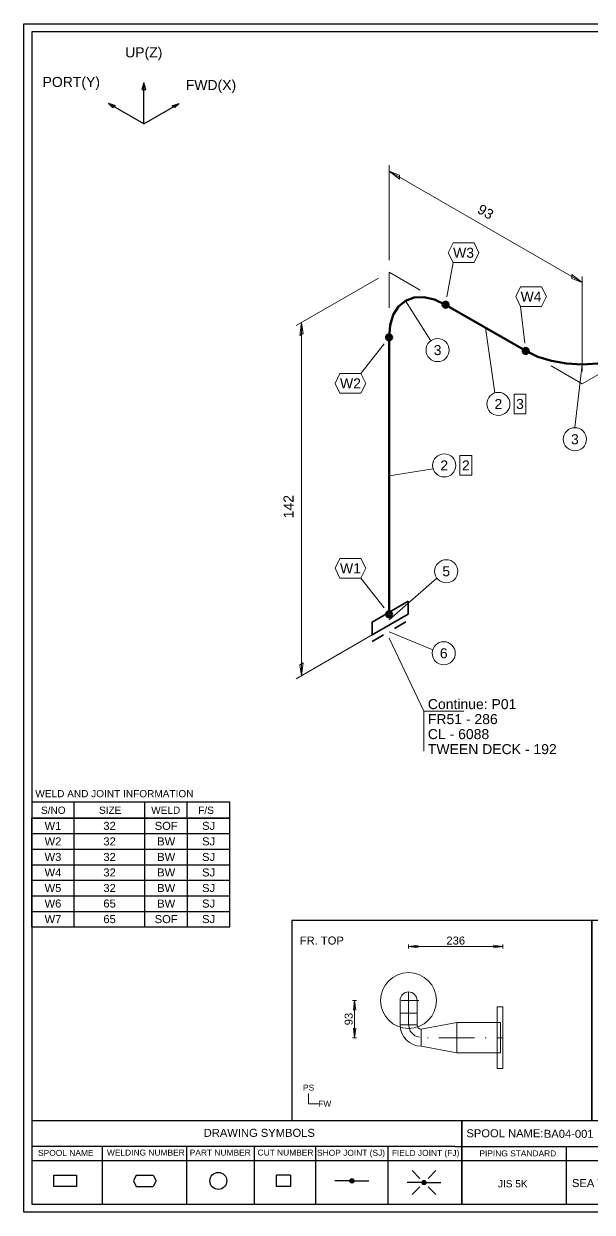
# Model space of a CAD drawing. Header units: millimetres. Extents: x 0 to 420, y 0 to 297.
# Drawn here: x 0 to 142.1, y 0 to 297 of the extents above; entities that cross this region are included whole.
import ezdxf
from ezdxf.enums import TextEntityAlignment as Align

# ---------------------------------------------------------------- set-up
doc = ezdxf.new("R2010")
doc.units = ezdxf.units.MM
doc.linetypes.add('DOTTED_DASHED6', pattern=[10, 4.444444, -2.666667, 0.222222, -2.666667])
for name, color, linetype in [('FramesFromTables', 40, 'Continuous'), ('I_Coordinates', 11, 'Continuous'), ('I_CutNumbers', 10, 'Continuous'), ('I_Dimensions', 4, 'Continuous'), ('I_OtherComponents', 2, 'Continuous'), ('I_PartNumbers', 9, 'Continuous'), ('I_Pipes', 1, 'Continuous'), ('I_Tags', 8, 'Continuous'), ('SymbolsOnDrawingSheet', 1, 'Continuous'), ('TextFromTables', 2, 'Continuous'), ('TextFromTextBoxes', 2, 'Continuous')]:
    doc.layers.add(name, color=color, linetype=linetype)
doc.styles.add('Cadmatic Default Text', font='arial.ttf')

# ---------------------------------------------------------------- blocks, each defined once
blk = doc.blocks.new('BA01726637014_BOM_4')
at = {"layer": 'FramesFromTables', "linetype": 'ByBlock', "lineweight": 18}
for p, q in [((292, 285), (418, 285)), ((292, 258), (292, 285)), ((292, 258), (292, 285)), ((299.6, 258), (299.6, 285)), ((299.6, 258), (299.6, 285)), ((307, 258), (307, 285)), ((307, 258), (307, 285)), ((318.6, 258), (318.6, 285)), ((318.6, 258), (318.6, 285)), ((360.1, 258), (360.1, 285)), ((360.1, 258), (360.1, 285)), ((384.2, 258), (384.2, 285)), ((384.2, 258), (384.2, 285)), ((405.2, 258), (405.2, 285)), ((405.2, 258), (405.2, 285)), ((418, 258), (418, 285)), ((292, 280.5), (418, 280.5)), ((292, 276), (418, 276)), ((292, 271.5), (418, 271.5)), ((292, 267), (418, 267)), ((292, 262.5), (418, 262.5)), ((292, 205), (418.1, 205)), ((292, 200.67), (292, 205)), ((292.1, 200.67), (292.1, 205)), ((299.6, 200.67), (299.6, 205)), ((299.6, 200.67), (299.6, 205)), ((307.2, 200.67), (307.2, 205)), ((307.2, 200.67), (307.2, 205)), ((361.8, 200.67), (361.8, 205)), ((361.8, 200.67), (361.8, 205)), ((383.6, 200.67), (383.6, 205)), ((383.6, 200.67), (383.6, 205)), ((405.2, 200.67), (405.2, 205)), ((405.2, 200.67), (405.2, 205)), ((418, 200.67), (418, 205)), ((292, 127.3), (418.2, 127.3)), ((292, 115.3), (292, 127.3)), ((292, 115.3), (292, 127.3)), ((298.5, 115.3), (298.5, 127.3)), ((298.5, 115.3), (298.5, 127.3)), ((356.6, 115.3), (356.6, 127.3)), ((356.6, 115.3), (356.6, 127.3)), ((380, 115.3), (380, 127.3)), ((380, 115.3), (380, 127.3)), ((399.6, 115.3), (399.6, 127.3)), ((399.6, 115.3), (399.6, 127.3)), ((418, 115.3), (418, 127.3)), ((292, 123.3), (418.2, 123.3)), ((292, 119.3), (418.2, 119.3)), ((292, 68.4), (418, 68.4)), ((292, 58.6), (292, 68.4)), ((292, 58.6), (292, 68.4)), ((305.1, 58.6), (305.1, 68.4)), ((305.1, 58.6), (305.1, 68.4)), ((323.8, 58.6), (323.8, 68.4)), ((323.8, 58.6), (323.8, 68.4)), ((384.9, 58.6), (384.9, 68.4)), ((384.9, 58.6), (384.9, 68.4)), ((397.2, 58.6), (397.2, 68.4)), ((397.2, 58.6), (397.2, 68.4)), ((407.8, 58.6), (407.8, 68.4)), ((407.8, 58.6), (407.8, 68.4)), ((418, 58.6), (418, 68.4)), ((292, 65.13), (418, 65.13)), ((292, 61.87), (418, 61.87))]:
    blk.add_line(p, q, dxfattribs=at)
at = {"layer": 'FramesFromTables', "linetype": 'ByBlock', "lineweight": -3}
for p, q in [((2, 98.5), (51.5, 98.5)), ((2, 71.31), (2, 98.5)), ((2, 71.31), (2, 98.5)), ((12.6, 71.31), (12.6, 98.5)), ((12.6, 71.31), (12.6, 98.5)), ((30.3, 71.31), (30.3, 98.5)), ((30.3, 71.31), (30.3, 98.5)), ((40.9, 71.31), (40.9, 98.5)), ((40.9, 71.31), (40.9, 98.5)), ((51.5, 71.31), (51.5, 98.5)), ((2, 94.62), (51.5, 94.62)), ((2, 90.73), (51.5, 90.73)), ((2, 86.85), (51.5, 86.85)), ((2, 82.96), (51.5, 82.96)), ((2, 79.08), (51.5, 79.08)), ((2, 75.19), (51.5, 75.19))]:
    blk.add_line(p, q, dxfattribs=at)
at = {"layer": 'FramesFromTables', "linetype": 'ByBlock', "lineweight": 18, "flags": 128}
for points in [[(292, 258), (418, 258), (418, 285)], [(292, 200.67), (418.1, 200.67), (418.1, 205)], [(292, 115.3), (418.2, 115.3), (418.2, 127.3)], [(292, 58.6), (418, 58.6), (418, 68.4)]]:
    blk.add_lwpolyline(points, dxfattribs=at)
at = {"layer": 'FramesFromTables', "linetype": 'ByBlock', "lineweight": -3, "flags": 128}
blk.add_lwpolyline([(2, 71.31), (51.5, 71.31), (51.5, 98.5)], dxfattribs=at)
at = {"layer": 'TextFromTables', "linetype": 'ByBlock', "lineweight": 13, "style": 'Cadmatic Default Text'}
for s, p in [('1', (295.8, 282.75)), ('2', (295.8, 278.25)), ('3', (295.8, 273.75)), ('4', (295.8, 269.25)), ('5', (295.8, 264.75)), ('7', (295.8, 260.25))]:
    blk.add_text(s, height=2, dxfattribs=at).set_placement(p, align=Align.MIDDLE_CENTER)
at = {"layer": 'TextFromTables', "linetype": 'ByBlock', "lineweight": 25, "style": 'Cadmatic Default Text'}
for s, p in [('0.11 ', (312.8, 282.75)), ('65A Sch40', (372.15, 282.75)), ('STPG370', (394.7, 282.75)), ('0.13 ', (312.8, 278.25)), ('32A Sch40', (372.15, 278.25)), ('STPG370', (394.7, 278.25)), ('2', (303.3, 273.75)), ('32A Sch40', (372.15, 273.75)), ('PG 370', (394.7, 273.75)), ('65Ax32ASch40', (372.15, 269.25)), ('PG 370', (394.7, 269.25)), ('1', (303.3, 269.25)), ('1', (303.3, 264.75)), ('DN32 PN10', (372.15, 264.75)), ('Carbon Steel', (394.7, 264.75)), ('1', (303.3, 260.25)), ('65A JIS5K', (372.15, 260.25)), ('SF440', (394.7, 260.25)), ('6', (295.85, 202.83)), ('1', (303.4, 202.83)), ('CNAF', (394.4, 202.83)), ('1', (295.25, 125.3)), ('2', (295.25, 121.3)), ('3', (295.25, 117.3)), ('W1', (7.3, 96.56)), ('32', (21.45, 96.56)), ('SOF', (35.6, 96.56)), ('SJ', (46.2, 96.56)), ('W2', (7.3, 92.67)), ('32', (21.45, 92.67)), ('BW', (35.6, 92.67)), ('SJ', (46.2, 92.67)), ('W3', (7.3, 88.79)), ('32', (21.45, 88.79)), ('BW', (35.6, 88.79)), ('SJ', (46.2, 88.79)), ('W4', (7.3, 84.91)), ('32', (21.45, 84.91)), ('BW', (35.6, 84.91)), ('SJ', (46.2, 84.91)), ('W5', (7.3, 81.02)), ('32', (21.45, 81.02)), ('BW', (35.6, 81.02)), ('SJ', (46.2, 81.02)), ('W6', (7.3, 77.14)), ('65', (21.45, 77.14)), ('BW', (35.6, 77.14)), ('SJ', (46.2, 77.14)), ('W7', (7.3, 73.25)), ('65', (21.45, 73.25)), ('SOF', (35.6, 73.25)), ('SJ', (46.2, 73.25))]:
    blk.add_text(s, height=2, dxfattribs=at).set_placement(p, align=Align.MIDDLE_CENTER)
for s, height, p in [('Pipe Seamless, BW ', 2, (319.4, 282.75)), ('9.12', 2, (406, 282.75)), ('Pipe Seamless, BW ', 2, (319.4, 278.25)), ('3.47', 2, (406, 278.25)), ('Elbow SR, BW 90 deg', 2, (319.4, 273.75)), ('0.18', 2, (406, 273.75)), ('Reducer Concentric, BW ', 2, (319.4, 269.25)), ('0.63', 2, (406, 269.25)), ('Flange SOFF ', 2, (319.4, 264.75)), ('1.62', 2, (406, 264.75)), ('Flange SOFF ', 2, (319.4, 260.25)), ('1.49', 2, (406, 260.25)), ('Gasket, PN10, Thk 3mm ', 2, (308, 202.83)), ('DN32', 2, (362.6, 202.83)), ('Pipe Seamless, BW', 2, (299.3, 125.3)), ('65A Sch40', 2, (357.4, 125.3)), ('STPG370', 1.75, (380.8, 125.3)), ('110', 2, (400.4, 125.3)), ('Pipe Seamless, BW', 2, (299.3, 121.3)), ('32A Sch40', 2, (357.4, 121.3)), ('STPG370', 1.75, (380.8, 121.3)), ('100', 2, (400.4, 121.3)), ('Pipe Seamless, BW', 2, (299.3, 117.3)), ('32A Sch40', 2, (357.4, 117.3)), ('STPG370', 1.75, (380.8, 117.3)), ('30', 2, (400.4, 117.3))]:
    blk.add_text(s, height=height, dxfattribs=at).set_placement(p, align=Align.MIDDLE_LEFT)
at = {"layer": 'TextFromTextBoxes', "linetype": 'ByBlock', "lineweight": -3, "style": 'Cadmatic Default Text'}
for s, p in [('EMAS OFFSHORE LIMITED', (306.3, 33.1)), ('BIO-SEA', (383.3, 33.65)), ('9354947', (368.2, 29.15)), ('-', (306.3, 29.2)), ('P1482', (307.1, 25)), ('JP 88 STORK', (372.9, 25.05)), ('BA04-001', (130, 19.6))]:
    blk.add_text(s, height=2, dxfattribs=at).set_placement(p, align=Align.MIDDLE_LEFT)
at = {"layer": 'TextFromTextBoxes', "linetype": 'ByBlock', "lineweight": 25, "style": 'Cadmatic Default Text'}
blk.add_text('BA04', height=2.5, dxfattribs=at).set_placement((357.5, 18.3), align=Align.MIDDLE_LEFT)
at = {"layer": 'TextFromTextBoxes', "linetype": 'ByBlock', "lineweight": -3, "style": 'Cadmatic Default Text'}
for s, height, p in [('WATER', 2, (163.35, 8.05)), ('SEA WATER', 2, (145.25, 7.28)), ('AMB', 2, (177.85, 6.3)), ('6', 2, (189.25, 6.2)), ('-', 2, (200.2, 6.15)), ('9', 2, (211.7, 6.25)), ('100% Visual', 2, (227.35, 6.2)), ('Ships Paint Spec', 2, (261.75, 6.3)), ('6 kg', 2, (284.75, 6.35)), ('33/39', 2.5, (316.1, 6.5))]:
    blk.add_text(s, height=height, dxfattribs=at).set_placement(p, align=Align.MIDDLE_CENTER)
at = {"layer": 'TextFromTextBoxes', "linetype": 'ByBlock', "lineweight": 25, "style": 'Cadmatic Default Text'}
blk.add_text('BA04', height=3, dxfattribs=at).set_placement((370.1, 6.45), align=Align.MIDDLE_CENTER)
blk = doc.blocks.new('SEDS_SPOOL_FORMAT_Gol_7')
at = {"layer": 'SymbolsOnDrawingSheet', "linetype": 'ByBlock', "lineweight": -3, "flags": 128}
for points in [[(0, 297), (420, 297), (420, 0), (0, 0), (0, 297)], [(418.01, 295.01), (2, 295.01)], [(2, 295.01), (2, 2)], [(2, 102.57), (51.49, 102.57)], [(12.6, 98.45), (12.6, 102.57)], [(30.28, 98.45), (30.28, 102.57)], [(40.88, 98.45), (40.88, 102.57)], [(51.49, 98.45), (51.49, 102.57)], [(2, 98.5), (51.5, 98.5)], [(2, 98.5), (51.5, 98.5)], [(51.49, 98.47), (2, 98.47)], [(2, 98.45), (51.49, 98.45)], [(2, 22.93), (107.74, 22.93)], [(107.74, 22.93), (292.02, 22.93)], [(109.52, 22.93), (109.52, 2)], [(109.52, 2), (109.52, 22.93)], [(107.74, 16.45), (2, 16.45)], [(19.62, 16.45), (19.62, 2)], [(40.69, 16.45), (40.69, 2)], [(57.56, 16.45), (57.56, 2)], [(72.95, 16.45), (72.95, 2)], [(91.02, 16.45), (91.02, 2)], [(107.74, 16.45), (292.02, 16.45)], [(135.58, 16.45), (135.58, 2)], [(2, 12.91), (292.02, 12.91)], [(13.2, 6.41), (7.55, 6.41), (7.55, 9.23), (13.2, 9.23)], [(13.2, 9.23), (13.2, 6.41)], [(28.12, 9.23), (27.42, 7.82)], [(28.12, 9.23), (32.36, 9.23)], [(32.36, 9.23), (33.07, 7.82)], [(66.68, 9.23), (66.68, 6.41), (63.15, 6.41), (63.15, 9.23)], [(66.68, 9.23), (63.15, 9.23)], [(99, 8.47), (97.06, 10.41)], [(101.09, 8.47), (103.03, 10.41)], [(27.42, 7.82), (28.12, 6.41)], [(28.12, 6.41), (32.36, 6.41)], [(33.07, 7.82), (32.36, 6.41)], [(81.48, 7.82), (77.79, 7.82)], [(81.49, 7.78), (82.04, 8.32)], [(81.51, 7.9), (81.93, 8.32)], [(81.52, 7.7), (82.14, 8.32)], [(81.55, 7.62), (82.22, 8.29)], [(81.56, 8.06), (81.76, 8.26)], [(81.57, 7.54), (82.28, 8.25)], [(81.62, 7.48), (82.34, 8.2)], [(81.68, 7.44), (82.4, 8.16)], [(81.74, 7.39), (82.45, 8.1)], [(81.8, 7.35), (82.48, 8.02)], [(81.88, 7.32), (82.5, 7.94)], [(81.98, 7.32), (82.53, 7.86)], [(82.09, 7.32), (82.52, 7.75)], [(82.24, 7.36), (82.47, 7.59)], [(82.54, 7.82), (86.24, 7.82)], [(99.51, 7.42), (95.82, 7.42)], [(99, 6.38), (97.06, 4.44)], [(99.53, 7.47), (99.99, 7.93)], [(99.53, 7.37), (100.1, 7.93)], [(99.56, 7.29), (100.2, 7.93)], [(99.58, 7.62), (99.88, 7.93)], [(99.58, 7.21), (100.27, 7.89)], [(99.61, 7.13), (100.33, 7.84)], [(99.67, 7.08), (100.39, 7.8)], [(99.73, 7.03), (100.45, 7.75)], [(99.79, 6.99), (100.49, 7.69)], [(99.85, 6.94), (100.52, 7.61)], [(99.94, 6.92), (100.54, 7.53)], [(100.04, 6.92), (100.57, 7.45)], [(100.15, 6.92), (100.54, 7.31)], [(100.38, 7.04), (100.49, 7.15)], [(100.57, 7.42), (104.27, 7.42)], [(101.09, 6.38), (103.03, 4.44)], [(2, 2), (418.01, 2)]]:
    blk.add_lwpolyline(points, dxfattribs=at)
at = {"layer": 'SymbolsOnDrawingSheet', "linetype": 'ByBlock', "lineweight": -3}
for centre, radius in [((48.63, 7.82), 2.12), ((82.01, 7.82), 0.53), ((100.04, 7.42), 0.53)]:
    blk.add_circle(centre, radius, dxfattribs=at)
at = {"layer": 'SymbolsOnDrawingSheet', "linetype": 'ByBlock', "lineweight": -3, "style": 'Cadmatic Default Text'}
for s, p in [('WELD AND JOINT INFORMATION', (2.89, 105.5)), ('S/NO', (4.31, 101.36)), ('SIZE', (18.81, 101.36)), ('WELD', (31.86, 101.36)), ('F/S', (43.63, 101.36))]:
    blk.add_text(s, height=1.8, dxfattribs=at).set_placement(p, align=Align.TOP_LEFT)
blk.add_text('DRAWING SYMBOLS', height=2, dxfattribs=at).set_placement((44.98, 18.84))
for s, height, p in [('SPOOL NAME:', 2, (110.65, 19.73)), ('SPOOL NAME', 1.5, (3.58, 14.83)), ('WELDING NUMBER', 1.5, (20.79, 14.91)), ('PART NUMBER', 1.5, (41.48, 14.91)), ('CUT NUMBER', 1.5, (58.44, 14.91)), ('SHOP JOINT (SJ)', 1.5, (73.31, 14.85)), ('FIELD JOINT (FJ)', 1.5, (92, 14.83)), ('PIPING STANDARD', 1.5, (113.89, 14.7)), ('JIS 5K', 1.8, (118.53, 7.12))]:
    blk.add_text(s, height=height, dxfattribs=at).set_placement(p, align=Align.MIDDLE_LEFT)
blk = doc.blocks.new('BA01726637014_PRT_0_3')
at = {"layer": 'I_OtherComponents', "linetype": 'ByBlock', "lineweight": 35, "flags": 128}
blk.add_lwpolyline([(44.11, 129.39), (44.11, 126.18), (35.06, 120.96), (35.06, 124.17), (44.11, 129.39)], dxfattribs=at)
at = {"layer": 'I_OtherComponents', "linetype": 'ByBlock', "lineweight": 50}
for radius in [0.75, 0.375]:
    blk.add_circle((39.3, 126.13), radius, dxfattribs=at)
blk = doc.blocks.new('BA01726637014_PRT_1_3')
at = {"layer": 'I_Pipes', "linetype": 'ByBlock', "lineweight": 50}
blk.add_line((39.3, 126.13), (39.3, 195.32), dxfattribs=at)
blk = doc.blocks.new('BA01726637014_PRT_2_3')
at = {"layer": 'I_Pipes', "linetype": 'ByBlock', "lineweight": 0}
for q in [(39.3, 202.67), (47.08, 207.16)]:
    blk.add_line((39.3, 211.65), q, dxfattribs=at)
at = {"layer": 'I_Pipes', "linetype": 'ByBlock', "lineweight": 50, "flags": 128}
blk.add_lwpolyline([(39.3, 195.32), (39.57, 198.35), (40.37, 200.95), (41.68, 203.02), (43.44, 204.47), (45.58, 205.27), (48.03, 205.37), (50.68, 204.76), (53.44, 203.48)], dxfattribs=at)
at = {"layer": 'I_Pipes', "linetype": 'ByBlock', "lineweight": 50}
for centre, radius in [((53.44, 203.48), 0.75), ((53.44, 203.48), 0.375), ((39.3, 195.32), 0.75), ((39.3, 195.32), 0.375)]:
    blk.add_circle(centre, radius, dxfattribs=at)
blk = doc.blocks.new('BA01726637014_PRT_3_3')
at = {"layer": 'I_Pipes', "linetype": 'ByBlock', "lineweight": 50}
blk.add_line((53.44, 203.48), (73.46, 191.93), dxfattribs=at)
blk = doc.blocks.new('BA01726637014_PRT_4_3')
at = {"layer": 'I_Pipes', "linetype": 'ByBlock', "lineweight": 0}
for q in [(79.82, 188.25), (95.38, 188.25)]:
    blk.add_line((87.6, 183.76), q, dxfattribs=at)
at = {"layer": 'I_Pipes', "linetype": 'ByBlock', "lineweight": 50, "flags": 128}
blk.add_lwpolyline([(73.46, 191.93), (76.49, 190.49), (79.94, 189.43), (83.7, 188.77), (87.6, 188.55), (91.5, 188.77), (95.25, 189.43), (98.71, 190.49), (101.74, 191.93)], dxfattribs=at)
at = {"layer": 'I_Pipes', "linetype": 'ByBlock', "lineweight": 50}
for centre, radius in [((73.46, 191.93), 0.75), ((73.46, 191.93), 0.375), ((101.74, 191.93), 0.75), ((101.74, 191.93), 0.375)]:
    blk.add_circle(centre, radius, dxfattribs=at)
blk = doc.blocks.new('BA01726637014_PRT_30_3')
at = {"layer": 'I_OtherComponents', "linetype": 'ByBlock', "lineweight": 35}
for p, q in [((40.71, 122.59), (43.54, 124.22)), ((35.05, 119.33), (37.88, 120.96))]:
    blk.add_line(p, q, dxfattribs=at)
blk = doc.blocks.new('BA01726637014_DIM_0_3')
at = {"layer": 'I_Dimensions', "linetype": 'ByBlock', "lineweight": 0}
for p, q in [((39.3, 214.65), (39.3, 238.4)), ((39.3, 236.9), (87.6, 209.01)), ((87.6, 210.51), (87.6, 186.76))]:
    blk.add_line(p, q, dxfattribs=at)
at = {"layer": 'I_Dimensions', "linetype": 'ByBlock', "lineweight": 0, "flags": 128}
for points in [[(39.3, 236.9), (41.9, 234.9), (41.9, 235.9), (39.3, 236.9)], [(87.6, 209.01), (85, 210.01), (85, 211.01), (87.6, 209.01)]]:
    blk.add_lwpolyline(points, dxfattribs=at)
at = {"layer": 'I_Dimensions', "linetype": 'ByBlock', "lineweight": 0, "style": 'Cadmatic Default Text'}
blk.add_text('93', height=2.5, rotation=330, dxfattribs=at).set_placement((63.45, 226.71), align=Align.MIDDLE_CENTER)
blk = doc.blocks.new('BA01726637014_DIM_3_3')
at = {"layer": 'I_Dimensions', "linetype": 'ByBlock', "lineweight": 0}
for p, q in [((16.13, 198.27), (36.7, 210.15)), ((17.43, 110.78), (17.43, 199.02)), ((36.7, 121.91), (16.13, 110.03))]:
    blk.add_line(p, q, dxfattribs=at)
at = {"layer": 'I_Dimensions', "linetype": 'ByBlock', "lineweight": 0, "flags": 128}
for points in [[(17.43, 199.02), (17.86, 196.27), (17, 195.77), (17.43, 199.02)], [(17.43, 110.78), (17.86, 114.03), (17, 113.53), (17.43, 110.78)]]:
    blk.add_lwpolyline(points, dxfattribs=at)
at = {"layer": 'I_Dimensions', "linetype": 'ByBlock', "lineweight": 0, "style": 'Cadmatic Default Text'}
blk.add_text('142', height=2.5, rotation=90, dxfattribs=at).set_placement((14.18, 153.03), align=Align.MIDDLE_CENTER)
blk = doc.blocks.new('BA01726637014_CRD_1_3')
at = {"layer": 'I_Coordinates', "linetype": 'ByBlock', "lineweight": 0}
blk.add_line((48.01, 101.93), (39.3, 120.14), dxfattribs=at)
at = {"layer": 'I_Coordinates', "linetype": 'ByBlock', "lineweight": 0, "flags": 128}
blk.add_lwpolyline([(48.01, 91.93), (48.01, 101.93), (58.01, 101.93)], dxfattribs=at)
at = {"layer": 'I_Coordinates', "linetype": 'ByBlock', "lineweight": 0, "style": 'Cadmatic Default Text'}
for s, p in [('Continue: P01', (49.01, 104.93)), ('FR51 - 286', (49.01, 101.18)), ('CL - 6088', (49.01, 97.43)), ('TWEEN DECK - 192', (49.01, 93.68))]:
    blk.add_text(s, height=2.5, dxfattribs=at).set_placement(p, align=Align.TOP_LEFT)
blk = doc.blocks.new('BA01726637014_PTN_1_3')
at = {"layer": 'I_PartNumbers', "linetype": 'ByBlock', "lineweight": 0}
blk.add_line((50.22, 117.27), (39.3, 121.77), dxfattribs=at)
blk.add_circle((52.97, 116.38), 2.89, dxfattribs=at)
at = {"layer": 'I_PartNumbers', "linetype": 'ByBlock', "lineweight": 0, "style": 'Cadmatic Default Text'}
blk.add_text('6', height=2.5, dxfattribs=at).set_placement((52.97, 116.38), align=Align.MIDDLE_CENTER)
blk = doc.blocks.new('BA01726637014_PTN_2_3')
at = {"layer": 'I_PartNumbers', "linetype": 'ByBlock', "lineweight": 0}
blk.add_line((51.26, 135.18), (39.3, 124.77), dxfattribs=at)
blk.add_circle((53.6, 136.88), 2.89, dxfattribs=at)
at = {"layer": 'I_PartNumbers', "linetype": 'ByBlock', "lineweight": 0, "style": 'Cadmatic Default Text'}
blk.add_text('5', height=2.5, dxfattribs=at).set_placement((53.6, 136.88), align=Align.MIDDLE_CENTER)
blk = doc.blocks.new('BA01726637014_PTN_3_3')
at = {"layer": 'I_PartNumbers', "linetype": 'ByBlock', "lineweight": 0}
blk.add_line((50.35, 162.44), (39.3, 160.72), dxfattribs=at)
blk.add_circle((53.1, 163.33), 2.89, dxfattribs=at)
at = {"layer": 'I_PartNumbers', "linetype": 'ByBlock', "lineweight": 0, "style": 'Cadmatic Default Text'}
blk.add_text('2', height=2.5, dxfattribs=at).set_placement((53.1, 163.33), align=Align.MIDDLE_CENTER)
blk = doc.blocks.new('BA01726637014_PTN_4_3')
at = {"layer": 'I_PartNumbers', "linetype": 'ByBlock', "lineweight": 0}
blk.add_line((49.74, 194.49), (43.44, 204.47), dxfattribs=at)
blk.add_circle((51.44, 192.15), 2.89, dxfattribs=at)
at = {"layer": 'I_PartNumbers', "linetype": 'ByBlock', "lineweight": 0, "style": 'Cadmatic Default Text'}
blk.add_text('3', height=2.5, dxfattribs=at).set_placement((51.44, 192.15), align=Align.MIDDLE_CENTER)
blk = doc.blocks.new('BA01726637014_PTN_5_3')
at = {"layer": 'I_PartNumbers', "linetype": 'ByBlock', "lineweight": 0}
blk.add_line((65.73, 181.44), (63.45, 197.71), dxfattribs=at)
blk.add_circle((66.63, 178.69), 2.89, dxfattribs=at)
at = {"layer": 'I_PartNumbers', "linetype": 'ByBlock', "lineweight": 0, "style": 'Cadmatic Default Text'}
blk.add_text('2', height=2.5, dxfattribs=at).set_placement((66.63, 178.69), align=Align.MIDDLE_CENTER)
blk = doc.blocks.new('BA01726637014_PTN_6_3')
at = {"layer": 'I_PartNumbers', "linetype": 'ByBlock', "lineweight": 0}
blk.add_line((85.76, 172.77), (87.6, 188.55), dxfattribs=at)
blk.add_circle((85.76, 169.87), 2.89, dxfattribs=at)
at = {"layer": 'I_PartNumbers', "linetype": 'ByBlock', "lineweight": 0, "style": 'Cadmatic Default Text'}
blk.add_text('3', height=2.5, dxfattribs=at).set_placement((85.76, 169.87), align=Align.MIDDLE_CENTER)
blk = doc.blocks.new('BA01726637014_CUT_10_3')
at = {"layer": 'I_CutNumbers', "linetype": 'ByBlock', "lineweight": 0, "flags": 128}
blk.add_lwpolyline([(59.98, 160.88), (59.98, 165.78), (57.04, 165.78), (57.04, 160.88), (59.98, 160.88)], dxfattribs=at)
at = {"layer": 'I_CutNumbers', "linetype": 'ByBlock', "lineweight": 0, "style": 'Cadmatic Default Text'}
blk.add_text('2', height=2.5, dxfattribs=at).set_placement((58.51, 163.33), align=Align.MIDDLE_CENTER)
blk = doc.blocks.new('BA01726637014_CUT_11_3')
at = {"layer": 'I_CutNumbers', "linetype": 'ByBlock', "lineweight": 0, "flags": 128}
blk.add_lwpolyline([(73.5, 176.24), (73.5, 181.13), (70.56, 181.13), (70.56, 176.24), (73.5, 176.24)], dxfattribs=at)
at = {"layer": 'I_CutNumbers', "linetype": 'ByBlock', "lineweight": 0, "style": 'Cadmatic Default Text'}
blk.add_text('3', height=2.5, dxfattribs=at).set_placement((72.03, 178.69), align=Align.MIDDLE_CENTER)
blk = doc.blocks.new('Pi_Weld_0')
at = {"layer": 'I_Tags', "linetype": 'ByBlock', "lineweight": 0, "flags": 128}
for points in [[(-2.62, 2.45), (-3.84, 0)], [(-3.84, 0), (-2.62, -2.45)], [(2.62, 2.45), (-2.62, 2.45)], [(3.84, 0), (2.62, 2.45)], [(2.62, -2.45), (3.84, 0)], [(-2.62, -2.45), (2.62, -2.45)], [(2.62, -2.45), (8.42, -9.91)]]:
    blk.add_lwpolyline(points, dxfattribs=at)
at = {"layer": 'I_Tags', "linetype": 'ByBlock', "lineweight": 0, "style": 'Cadmatic Default Text'}
blk.add_text('W1', height=2.5, dxfattribs=at).set_placement((0, 0), align=Align.MIDDLE_CENTER)
blk = doc.blocks.new('Pi_Weld_1')
at = {"layer": 'I_Tags', "linetype": 'ByBlock', "lineweight": 0, "flags": 128}
for points in [[(2.62, 2.45), (8.42, 9.91)], [(-2.62, 2.45), (-3.84, 0)], [(-3.84, 0), (-2.62, -2.45)], [(2.62, 2.45), (-2.62, 2.45)], [(3.84, 0), (2.62, 2.45)], [(2.62, -2.45), (3.84, 0)], [(-2.62, -2.45), (2.62, -2.45)]]:
    blk.add_lwpolyline(points, dxfattribs=at)
at = {"layer": 'I_Tags', "linetype": 'ByBlock', "lineweight": 0, "style": 'Cadmatic Default Text'}
blk.add_text('W2', height=2.5, dxfattribs=at).set_placement((0, 0), align=Align.MIDDLE_CENTER)
blk = doc.blocks.new('Pi_Weld_5')
at = {"layer": 'I_Tags', "linetype": 'ByBlock', "lineweight": 0, "flags": 128}
for points in [[(-2.62, 2.45), (-3.84, 0)], [(-3.84, 0), (-2.62, -2.45)], [(2.62, 2.45), (-2.62, 2.45)], [(3.84, 0), (2.62, 2.45)], [(2.62, -2.45), (3.84, 0)], [(-2.62, -2.45), (-4.15, -11.02)], [(-2.62, -2.45), (2.62, -2.45)]]:
    blk.add_lwpolyline(points, dxfattribs=at)
at = {"layer": 'I_Tags', "linetype": 'ByBlock', "lineweight": 0, "style": 'Cadmatic Default Text'}
blk.add_text('W3', height=2.5, dxfattribs=at).set_placement((0, 0), align=Align.MIDDLE_CENTER)
blk = doc.blocks.new('Pi_Weld_6')
at = {"layer": 'I_Tags', "linetype": 'ByBlock', "lineweight": 0, "flags": 128}
for points in [[(-2.62, 2.45), (-3.84, 0)], [(-3.84, 0), (-2.62, -2.45)], [(2.62, 2.45), (-2.62, 2.45)], [(3.84, 0), (2.62, 2.45)], [(2.62, -2.45), (3.84, 0)], [(-2.62, -2.45), (2.62, -2.45)], [(-2.62, -2.45), (-1.58, -11.6)]]:
    blk.add_lwpolyline(points, dxfattribs=at)
at = {"layer": 'I_Tags', "linetype": 'ByBlock', "lineweight": 0, "style": 'Cadmatic Default Text'}
blk.add_text('W4', height=2.5, dxfattribs=at).set_placement((0, 0), align=Align.MIDDLE_CENTER)

msp = doc.modelspace()

# ---------------------------------------------------------------- linework, layer by layer
at = {"linetype": 'ByBlock', "lineweight": 25, "flags": 128}
for points in [[(67, 22.9), (142, 22.9), (142, 72.9), (67, 72.9), (67, 22.9)], [(142, 22.9), (217, 22.9), (217, 72.9), (142, 72.9), (142, 22.9)]]:
    msp.add_lwpolyline(points, dxfattribs=at)
at = {"linetype": 'ByBlock', "lineweight": 13, "flags": 128}
for points in [[(96.19, 65.89), (96.19, 66.89)], [(96.19, 66.39), (98.59, 66.08), (96.19, 66.39), (98.59, 66.71), (96.19, 66.39)], [(96.19, 66.39), (119.77, 66.39)], [(119.77, 66.39), (117.37, 66.71), (119.77, 66.39), (117.37, 66.08), (119.77, 66.39)], [(119.77, 65.89), (119.77, 66.89)], [(83.21, 52.91), (82.21, 52.91)], [(82.71, 52.91), (82.4, 50.51), (82.71, 52.91), (83.03, 50.51), (82.71, 52.91)], [(82.71, 43.62), (82.71, 52.91)], [(82.71, 43.62), (83.03, 46.02), (82.71, 43.62), (82.4, 46.02), (82.71, 43.62)], [(83.21, 43.62), (82.21, 43.62)]]:
    msp.add_lwpolyline(points, dxfattribs=at)
at = {"linetype": 'DOTTED_DASHED6', "lineweight": 13, "flags": 128}
for points in [[(96.19, 52.91), (96.19, 55.04)], [(98.75, 52.91), (93.64, 52.91)], [(96.19, 52.91), (96.19, 49.74)], [(96.19, 49.74), (96.19, 46.8)], [(96.19, 46.8), (96.62, 45.21), (97.78, 44.05), (99.36, 43.62)], [(108.23, 43.62), (99.36, 43.62)], [(108.23, 43.62), (119.17, 43.62)], [(119.77, 43.62), (118.37, 43.62)]]:
    msp.add_lwpolyline(points, dxfattribs=at)
at = {"layer": 'SymbolsOnDrawingSheet', "linetype": 'ByBlock', "lineweight": 25, "flags": 128}
for points in [[(30.5, 280.57), (30, 282.21), (29.5, 280.57), (30.5, 280.57)], [(30, 272), (30, 282.21)], [(30, 272), (21.16, 277.1)], [(22.93, 276.49), (21.16, 277.1), (22.22, 276.08), (22.93, 276.49)], [(30, 272), (38.84, 277.1)], [(37.07, 276.49), (38.84, 277.1), (37.78, 276.08), (37.07, 276.49)]]:
    msp.add_lwpolyline(points, dxfattribs=at)
at = {"layer": 'SymbolsOnDrawingSheet', "linetype": 'ByBlock', "lineweight": 18, "flags": 128}
for points in [[(94.06, 52.91), (94.06, 52.49)], [(94.06, 52.49), (94.06, 51.33)], [(94.06, 51.33), (94.06, 49.74)], [(98.32, 52.49), (98.32, 52.91)], [(98.32, 51.33), (98.32, 52.49)], [(98.32, 49.74), (98.32, 51.33)], [(119.77, 35.89), (118.37, 35.89), (118.37, 51.35), (119.77, 51.35), (119.77, 35.89)], [(94.06, 49.74), (94.35, 49.74), (95.13, 49.74), (96.19, 49.74), (97.26, 49.74), (98.04, 49.74), (98.32, 49.74)], [(98.32, 49.74), (98.32, 46.8), (94.06, 46.8), (94.06, 49.74), (98.32, 49.74)], [(98.32, 46.8), (94.06, 46.8)], [(108.23, 39.82), (108.23, 47.43), (99.36, 45.75), (99.36, 41.49), (108.23, 39.82)], [(99.36, 41.49), (99.36, 45.75)], [(108.23, 47.43), (119.17, 47.43), (119.17, 39.82), (108.23, 39.82), (108.23, 47.43)], [(71.2, 27.1), (71.2, 29.67)], [(71.2, 27.1), (73.78, 27.1)]]:
    msp.add_lwpolyline(points, dxfattribs=at)
at = {"layer": 'SymbolsOnDrawingSheet', "linetype": 'ByBlock', "lineweight": 18}
msp.add_circle((96.19, 52.91), 6.98, dxfattribs=at)
for centre, radius, start, end in [((96.19, 52.91), 2.13, 0, 180), ((96.19, 52.91), 2.13, 0, 180), ((99.36, 46.8), 5.3, 180, 270), ((99.36, 46.8), 1.04, 180, 270)]:
    msp.add_arc(centre, radius, start, end, dxfattribs=at)

# ---------------------------------------------------------------- block references
at = {"layer": 'I_Coordinates', "lineweight": 0}
msp.add_blockref('BA01726637014_CRD_1_3', (52, 23.3), dxfattribs=at)
at = {"layer": 'I_CutNumbers', "lineweight": 0}
for name in ['BA01726637014_CUT_11_3', 'BA01726637014_CUT_10_3']:
    msp.add_blockref(name, (52, 23.3), dxfattribs=at)
at = {"layer": 'I_Dimensions', "lineweight": 0}
for name in ['BA01726637014_DIM_0_3', 'BA01726637014_DIM_3_3']:
    msp.add_blockref(name, (52, 23.3), dxfattribs=at)
at = {"layer": 'I_OtherComponents', "lineweight": 35}
for name in ['BA01726637014_PRT_0_3', 'BA01726637014_PRT_30_3']:
    msp.add_blockref(name, (52, 23.3), dxfattribs=at)
at = {"layer": 'I_PartNumbers', "lineweight": 0}
for name in ['BA01726637014_PTN_4_3', 'BA01726637014_PTN_5_3', 'BA01726637014_PTN_6_3', 'BA01726637014_PTN_3_3', 'BA01726637014_PTN_2_3', 'BA01726637014_PTN_1_3']:
    msp.add_blockref(name, (52, 23.3), dxfattribs=at)
at = {"layer": 'I_Pipes', "lineweight": 50}
for name in ['BA01726637014_PRT_2_3', 'BA01726637014_PRT_3_3', 'BA01726637014_PRT_1_3', 'BA01726637014_PRT_4_3']:
    msp.add_blockref(name, (52, 23.3), dxfattribs=at)
at = {"layer": 'I_Tags'}
for name, p in [('Pi_Weld_5', (109.94, 239.77)), ('Pi_Weld_6', (126.81, 228.82)), ('Pi_Weld_1', (81.66, 207.13)), ('Pi_Weld_0', (81.66, 160.92))]:
    msp.add_blockref(name, p, dxfattribs=at)
at = {"layer": 'SymbolsOnDrawingSheet'}
msp.add_blockref('SEDS_SPOOL_FORMAT_Gol_7', (0, 0), dxfattribs=at)
at = {"layer": 'TextFromTextBoxes', "lineweight": 25}
msp.add_blockref('BA01726637014_BOM_4', (0, 0), dxfattribs=at)

# ---------------------------------------------------------------- texts
at = {"layer": 'SymbolsOnDrawingSheet', "linetype": 'ByBlock', "lineweight": 25, "style": 'Cadmatic Default Text'}
for s, p in [('UP(Z)', (30, 289.86)), ('PORT(Y)', (11.88, 282.46)), ('FWD(X)', (46.79, 281.7))]:
    msp.add_text(s, height=2.5, dxfattribs=at).set_placement(p, align=Align.MIDDLE_CENTER)
msp.add_text('FR. TOP', height=2, dxfattribs=at).set_placement((69, 68.9), align=Align.TOP_LEFT)
at = {"layer": 'SymbolsOnDrawingSheet', "linetype": 'ByBlock', "lineweight": 13, "style": 'Cadmatic Default Text'}
msp.add_text('236', height=2, dxfattribs=at).set_placement((107.98, 67.89), align=Align.MIDDLE_CENTER)
msp.add_text('93', height=2, rotation=90, dxfattribs=at).set_placement((81.21, 48.27), align=Align.MIDDLE_CENTER)
at = {"layer": 'SymbolsOnDrawingSheet', "linetype": 'ByBlock', "lineweight": 18, "style": 'Cadmatic Default Text'}
for s, p in [('PS', (71.2, 31.14)), ('FW', (75.24, 27.1))]:
    msp.add_text(s, height=1.5, dxfattribs=at).set_placement(p, align=Align.MIDDLE_CENTER)

doc.saveas('drawing.dxf')
